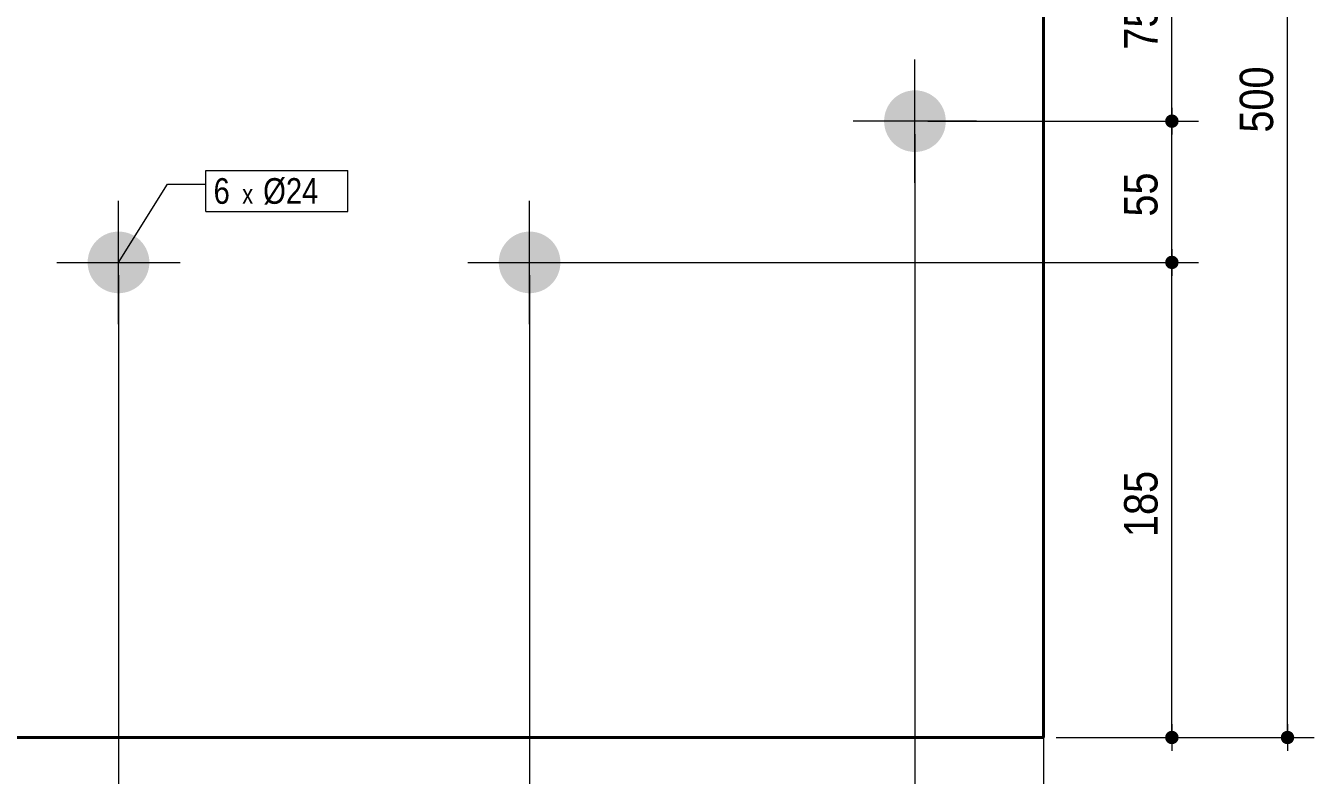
# Model space of a CAD drawing. Header units: millimetres. Extents: x 2 to 287, y 5 to 195.
# Drawn here: x 105.8 to 206.1, y 78.3 to 136.6 of the extents above; entities that cross this region are included whole.
import ezdxf

# ---------------------------------------------------------------- set-up
doc = ezdxf.new("R2010")
doc.units = ezdxf.units.MM
for name, color, linetype, lineweight in [('Boulon', 7, 'Continuous', 0), ('Cotation', 7, 'Continuous', 0), ('Désignation boulon', 3, 'Continuous', 0), ('Piece', 2, 'Continuous', 0)]:
    doc.layers.add(name, color=color, linetype=linetype, lineweight=lineweight)
doc.styles.add('ARIAL', font='ARIAL.TTF')
doc.styles.add('COMIC_SANS_MS', font='COMIC.TTF')

# ---------------------------------------------------------------- blocks, each defined once
blk = doc.blocks.new('*A2')
at = {"layer": 'Boulon'}
for points in [[(177.4, 159.14), (177.4, 159.08), (177.39, 159.02), (177.39, 158.96), (177.38, 158.91), (177.37, 158.85), (177.37, 158.79), (177.35, 158.73), (177.34, 158.67), (177.33, 158.62), (177.31, 158.56), (177.3, 158.5), (177.28, 158.45), (177.26, 158.39), (177.24, 158.34), (177.22, 158.28), (177.19, 158.23), (177.17, 158.17), (177.14, 158.12), (177.12, 158.07), (177.09, 158.02), (177.06, 157.97), (177.03, 157.92), (177, 157.87), (176.96, 157.82), (176.93, 157.77), (176.89, 157.72), (176.86, 157.68), (176.82, 157.63), (176.78, 157.59), (176.74, 157.55), (176.7, 157.5), (176.66, 157.46), (176.61, 157.42), (176.57, 157.38), (176.52, 157.34), (176.48, 157.31), (176.43, 157.27), (176.38, 157.24), (176.33, 157.2), (176.28, 157.17), (176.23, 157.14), (176.18, 157.11), (176.13, 157.08), (176.08, 157.06), (176.03, 157.03), (175.97, 157.01), (175.92, 156.98), (175.86, 156.96), (175.81, 156.94), (175.75, 156.92), (175.7, 156.9), (175.64, 156.89), (175.58, 156.87), (175.53, 156.86), (175.47, 156.85), (175.41, 156.84), (175.35, 156.83), (175.29, 156.82), (175.24, 156.81), (175.18, 156.81), (175.12, 156.8), (175.06, 156.8), (175, 156.8), (174.94, 156.8), (174.88, 156.8), (174.82, 156.81), (174.77, 156.81), (174.71, 156.82), (174.65, 156.83), (174.59, 156.84), (174.53, 156.85), (174.47, 156.86), (174.42, 156.87), (174.36, 156.89), (174.3, 156.9), (174.25, 156.92), (174.19, 156.94), (174.14, 156.96), (174.08, 156.98), (174.03, 157.01), (173.97, 157.03), (173.92, 157.06), (173.87, 157.08), (173.82, 157.11), (173.77, 157.14), (173.72, 157.17), (173.67, 157.2), (173.62, 157.24), (173.57, 157.27), (173.52, 157.31), (173.48, 157.34), (173.43, 157.38), (173.39, 157.42), (173.35, 157.46), (173.3, 157.5), (173.26, 157.55), (173.22, 157.59), (173.18, 157.63), (173.15, 157.68), (173.11, 157.72), (173.07, 157.77), (173.04, 157.82), (173.01, 157.87), (172.97, 157.92), (172.94, 157.97), (172.91, 158.02), (172.88, 158.07), (172.86, 158.12), (172.83, 158.17), (172.81, 158.23), (172.78, 158.28), (172.76, 158.34), (172.74, 158.39), (172.72, 158.45), (172.7, 158.5), (172.69, 158.56), (172.67, 158.62), (172.66, 158.67), (172.65, 158.73), (172.64, 158.79), (172.63, 158.85), (172.62, 158.91), (172.61, 158.96), (172.61, 159.02), (172.6, 159.08), (172.6, 159.14), (172.6, 159.2), (172.6, 159.26), (172.6, 159.32), (172.61, 159.38), (172.61, 159.44), (172.62, 159.49), (172.63, 159.55), (172.64, 159.61), (172.65, 159.67), (172.66, 159.73), (172.67, 159.78), (172.69, 159.84), (172.7, 159.9), (172.72, 159.95), (172.74, 160.01), (172.76, 160.06), (172.78, 160.12), (172.81, 160.17), (172.83, 160.23), (172.86, 160.28), (172.88, 160.33), (172.91, 160.38), (172.94, 160.43), (172.97, 160.48), (173.01, 160.53), (173.04, 160.58), (173.07, 160.63), (173.11, 160.68), (173.15, 160.72), (173.18, 160.77), (173.22, 160.81), (173.26, 160.85), (173.3, 160.9), (173.35, 160.94), (173.39, 160.98), (173.43, 161.02), (173.48, 161.06), (173.52, 161.09), (173.57, 161.13), (173.62, 161.16), (173.67, 161.2), (173.72, 161.23), (173.77, 161.26), (173.82, 161.29), (173.87, 161.32), (173.92, 161.34), (173.97, 161.37), (174.03, 161.39), (174.08, 161.42), (174.14, 161.44), (174.19, 161.46), (174.25, 161.48), (174.3, 161.5), (174.36, 161.51), (174.42, 161.53), (174.47, 161.54), (174.53, 161.55), (174.59, 161.56), (174.65, 161.57), (174.71, 161.58), (174.77, 161.59), (174.82, 161.59), (174.88, 161.6), (174.94, 161.6), (175, 161.6), (175.06, 161.6), (175.12, 161.6), (175.18, 161.59), (175.24, 161.59), (175.29, 161.58), (175.35, 161.57), (175.41, 161.56), (175.47, 161.55), (175.53, 161.54), (175.58, 161.53), (175.64, 161.51), (175.7, 161.5), (175.75, 161.48), (175.81, 161.46), (175.86, 161.44), (175.92, 161.42), (175.97, 161.39), (176.03, 161.37), (176.08, 161.34), (176.13, 161.32), (176.18, 161.29), (176.23, 161.26), (176.28, 161.23), (176.33, 161.2), (176.38, 161.16), (176.43, 161.13), (176.48, 161.09), (176.52, 161.06), (176.57, 161.02), (176.61, 160.98), (176.66, 160.94), (176.7, 160.9), (176.74, 160.85), (176.78, 160.81), (176.82, 160.77), (176.86, 160.72), (176.89, 160.68), (176.93, 160.63), (176.96, 160.58), (177, 160.53), (177.03, 160.48), (177.06, 160.43), (177.09, 160.38), (177.12, 160.33), (177.14, 160.28), (177.17, 160.23), (177.19, 160.17), (177.22, 160.12), (177.24, 160.06), (177.26, 160.01), (177.28, 159.95), (177.3, 159.9), (177.31, 159.84), (177.33, 159.78), (177.34, 159.73), (177.35, 159.67), (177.37, 159.61), (177.37, 159.55), (177.38, 159.49), (177.39, 159.44), (177.39, 159.38), (177.4, 159.32), (177.4, 159.26), (177.4, 159.2)], [(177.4, 129.14), (177.4, 129.08), (177.39, 129.02), (177.39, 128.96), (177.38, 128.91), (177.37, 128.85), (177.37, 128.79), (177.35, 128.73), (177.34, 128.67), (177.33, 128.62), (177.31, 128.56), (177.3, 128.5), (177.28, 128.45), (177.26, 128.39), (177.24, 128.34), (177.22, 128.28), (177.19, 128.23), (177.17, 128.17), (177.14, 128.12), (177.12, 128.07), (177.09, 128.02), (177.06, 127.97), (177.03, 127.92), (177, 127.87), (176.96, 127.82), (176.93, 127.77), (176.89, 127.72), (176.86, 127.68), (176.82, 127.63), (176.78, 127.59), (176.74, 127.55), (176.7, 127.5), (176.66, 127.46), (176.61, 127.42), (176.57, 127.38), (176.52, 127.34), (176.48, 127.31), (176.43, 127.27), (176.38, 127.24), (176.33, 127.2), (176.28, 127.17), (176.23, 127.14), (176.18, 127.11), (176.13, 127.08), (176.08, 127.06), (176.03, 127.03), (175.97, 127.01), (175.92, 126.98), (175.86, 126.96), (175.81, 126.94), (175.75, 126.92), (175.7, 126.9), (175.64, 126.89), (175.58, 126.87), (175.53, 126.86), (175.47, 126.85), (175.41, 126.84), (175.35, 126.83), (175.29, 126.82), (175.24, 126.81), (175.18, 126.81), (175.12, 126.8), (175.06, 126.8), (175, 126.8), (174.94, 126.8), (174.88, 126.8), (174.82, 126.81), (174.77, 126.81), (174.71, 126.82), (174.65, 126.83), (174.59, 126.84), (174.53, 126.85), (174.47, 126.86), (174.42, 126.87), (174.36, 126.89), (174.3, 126.9), (174.25, 126.92), (174.19, 126.94), (174.14, 126.96), (174.08, 126.98), (174.03, 127.01), (173.97, 127.03), (173.92, 127.06), (173.87, 127.08), (173.82, 127.11), (173.77, 127.14), (173.72, 127.17), (173.67, 127.2), (173.62, 127.24), (173.57, 127.27), (173.52, 127.31), (173.48, 127.34), (173.43, 127.38), (173.39, 127.42), (173.35, 127.46), (173.3, 127.5), (173.26, 127.55), (173.22, 127.59), (173.18, 127.63), (173.15, 127.68), (173.11, 127.72), (173.07, 127.77), (173.04, 127.82), (173.01, 127.87), (172.97, 127.92), (172.94, 127.97), (172.91, 128.02), (172.88, 128.07), (172.86, 128.12), (172.83, 128.17), (172.81, 128.23), (172.78, 128.28), (172.76, 128.34), (172.74, 128.39), (172.72, 128.45), (172.7, 128.5), (172.69, 128.56), (172.67, 128.62), (172.66, 128.67), (172.65, 128.73), (172.64, 128.79), (172.63, 128.85), (172.62, 128.91), (172.61, 128.96), (172.61, 129.02), (172.6, 129.08), (172.6, 129.14), (172.6, 129.2), (172.6, 129.26), (172.6, 129.32), (172.61, 129.38), (172.61, 129.44), (172.62, 129.49), (172.63, 129.55), (172.64, 129.61), (172.65, 129.67), (172.66, 129.73), (172.67, 129.78), (172.69, 129.84), (172.7, 129.9), (172.72, 129.95), (172.74, 130.01), (172.76, 130.06), (172.78, 130.12), (172.81, 130.17), (172.83, 130.23), (172.86, 130.28), (172.88, 130.33), (172.91, 130.38), (172.94, 130.43), (172.97, 130.48), (173.01, 130.53), (173.04, 130.58), (173.07, 130.63), (173.11, 130.68), (173.15, 130.72), (173.18, 130.77), (173.22, 130.81), (173.26, 130.85), (173.3, 130.9), (173.35, 130.94), (173.39, 130.98), (173.43, 131.02), (173.48, 131.06), (173.52, 131.09), (173.57, 131.13), (173.62, 131.16), (173.67, 131.2), (173.72, 131.23), (173.77, 131.26), (173.82, 131.29), (173.87, 131.32), (173.92, 131.34), (173.97, 131.37), (174.03, 131.39), (174.08, 131.42), (174.14, 131.44), (174.19, 131.46), (174.25, 131.48), (174.3, 131.5), (174.36, 131.51), (174.42, 131.53), (174.47, 131.54), (174.53, 131.55), (174.59, 131.56), (174.65, 131.57), (174.71, 131.58), (174.77, 131.59), (174.82, 131.59), (174.88, 131.6), (174.94, 131.6), (175, 131.6), (175.06, 131.6), (175.12, 131.6), (175.18, 131.59), (175.24, 131.59), (175.29, 131.58), (175.35, 131.57), (175.41, 131.56), (175.47, 131.55), (175.53, 131.54), (175.58, 131.53), (175.64, 131.51), (175.7, 131.5), (175.75, 131.48), (175.81, 131.46), (175.86, 131.44), (175.92, 131.42), (175.97, 131.39), (176.03, 131.37), (176.08, 131.34), (176.13, 131.32), (176.18, 131.29), (176.23, 131.26), (176.28, 131.23), (176.33, 131.2), (176.38, 131.16), (176.43, 131.13), (176.48, 131.09), (176.52, 131.06), (176.57, 131.02), (176.61, 130.98), (176.66, 130.94), (176.7, 130.9), (176.74, 130.85), (176.78, 130.81), (176.82, 130.77), (176.86, 130.72), (176.89, 130.68), (176.93, 130.63), (176.96, 130.58), (177, 130.53), (177.03, 130.48), (177.06, 130.43), (177.09, 130.38), (177.12, 130.33), (177.14, 130.28), (177.17, 130.23), (177.19, 130.17), (177.22, 130.12), (177.24, 130.06), (177.26, 130.01), (177.28, 129.95), (177.3, 129.9), (177.31, 129.84), (177.33, 129.78), (177.34, 129.73), (177.35, 129.67), (177.37, 129.61), (177.37, 129.55), (177.38, 129.49), (177.39, 129.44), (177.39, 129.38), (177.4, 129.32), (177.4, 129.26), (177.4, 129.2)]]:
    blk.add_hatch(color=256, dxfattribs=at).paths.add_polyline_path(points, flags=17)
at = {"layer": 'Boulon', "linetype": 'Continuous', "lineweight": 0}
for p, q in [((175, 154.4), (175, 164)), ((179.8, 159.2), (170.2, 159.2)), ((175, 124.4), (175, 134)), ((179.8, 129.2), (170.2, 129.2))]:
    blk.add_line(p, q, dxfattribs=at)
blk = doc.blocks.new('*A3')
at = {"layer": 'Boulon'}
for points in [[(112.94, 115.8), (112.88, 115.8), (112.82, 115.81), (112.77, 115.81), (112.71, 115.82), (112.65, 115.83), (112.59, 115.84), (112.53, 115.85), (112.47, 115.86), (112.42, 115.87), (112.36, 115.89), (112.3, 115.9), (112.25, 115.92), (112.19, 115.94), (112.14, 115.96), (112.08, 115.98), (112.03, 116.01), (111.97, 116.03), (111.92, 116.06), (111.87, 116.08), (111.82, 116.11), (111.77, 116.14), (111.72, 116.17), (111.67, 116.2), (111.62, 116.24), (111.57, 116.27), (111.52, 116.31), (111.48, 116.34), (111.43, 116.38), (111.39, 116.42), (111.35, 116.46), (111.3, 116.5), (111.26, 116.55), (111.22, 116.59), (111.18, 116.63), (111.15, 116.68), (111.11, 116.72), (111.07, 116.77), (111.04, 116.82), (111.01, 116.87), (110.97, 116.92), (110.94, 116.97), (110.91, 117.02), (110.88, 117.07), (110.86, 117.12), (110.83, 117.17), (110.81, 117.23), (110.78, 117.28), (110.76, 117.34), (110.74, 117.39), (110.72, 117.45), (110.7, 117.5), (110.69, 117.56), (110.67, 117.62), (110.66, 117.67), (110.65, 117.73), (110.64, 117.79), (110.63, 117.85), (110.62, 117.91), (110.61, 117.96), (110.61, 118.02), (110.6, 118.08), (110.6, 118.14), (110.6, 118.2), (110.6, 118.26), (110.6, 118.32), (110.61, 118.38), (110.61, 118.44), (110.62, 118.49), (110.63, 118.55), (110.64, 118.61), (110.65, 118.67), (110.66, 118.73), (110.67, 118.78), (110.69, 118.84), (110.7, 118.9), (110.72, 118.95), (110.74, 119.01), (110.76, 119.06), (110.78, 119.12), (110.81, 119.17), (110.83, 119.23), (110.86, 119.28), (110.88, 119.33), (110.91, 119.38), (110.94, 119.43), (110.97, 119.48), (111.01, 119.53), (111.04, 119.58), (111.07, 119.63), (111.11, 119.68), (111.15, 119.72), (111.18, 119.77), (111.22, 119.81), (111.26, 119.85), (111.3, 119.9), (111.35, 119.94), (111.39, 119.98), (111.43, 120.02), (111.48, 120.06), (111.52, 120.09), (111.57, 120.13), (111.62, 120.16), (111.67, 120.2), (111.72, 120.23), (111.77, 120.26), (111.82, 120.29), (111.87, 120.32), (111.92, 120.34), (111.97, 120.37), (112.03, 120.39), (112.08, 120.42), (112.14, 120.44), (112.19, 120.46), (112.25, 120.48), (112.3, 120.5), (112.36, 120.51), (112.42, 120.53), (112.47, 120.54), (112.53, 120.55), (112.59, 120.56), (112.65, 120.57), (112.71, 120.58), (112.77, 120.59), (112.82, 120.59), (112.88, 120.6), (112.94, 120.6), (113, 120.6), (113.06, 120.6), (113.12, 120.6), (113.18, 120.59), (113.24, 120.59), (113.29, 120.58), (113.35, 120.57), (113.41, 120.56), (113.47, 120.55), (113.53, 120.54), (113.58, 120.53), (113.64, 120.51), (113.7, 120.5), (113.75, 120.48), (113.81, 120.46), (113.86, 120.44), (113.92, 120.42), (113.97, 120.39), (114.03, 120.37), (114.08, 120.34), (114.13, 120.32), (114.18, 120.29), (114.23, 120.26), (114.28, 120.23), (114.33, 120.2), (114.38, 120.16), (114.43, 120.13), (114.48, 120.09), (114.52, 120.06), (114.57, 120.02), (114.61, 119.98), (114.66, 119.94), (114.7, 119.9), (114.74, 119.85), (114.78, 119.81), (114.82, 119.77), (114.86, 119.72), (114.89, 119.68), (114.93, 119.63), (114.96, 119.58), (115, 119.53), (115.03, 119.48), (115.06, 119.43), (115.09, 119.38), (115.12, 119.33), (115.14, 119.28), (115.17, 119.23), (115.19, 119.17), (115.22, 119.12), (115.24, 119.06), (115.26, 119.01), (115.28, 118.95), (115.3, 118.9), (115.31, 118.84), (115.33, 118.78), (115.34, 118.73), (115.35, 118.67), (115.37, 118.61), (115.37, 118.55), (115.38, 118.49), (115.39, 118.44), (115.39, 118.38), (115.4, 118.32), (115.4, 118.26), (115.4, 118.2), (115.4, 118.14), (115.4, 118.08), (115.39, 118.02), (115.39, 117.96), (115.38, 117.91), (115.37, 117.85), (115.37, 117.79), (115.35, 117.73), (115.34, 117.67), (115.33, 117.62), (115.31, 117.56), (115.3, 117.5), (115.28, 117.45), (115.26, 117.39), (115.24, 117.34), (115.22, 117.28), (115.19, 117.23), (115.17, 117.17), (115.14, 117.12), (115.12, 117.07), (115.09, 117.02), (115.06, 116.97), (115.03, 116.92), (115, 116.87), (114.96, 116.82), (114.93, 116.77), (114.89, 116.72), (114.86, 116.68), (114.82, 116.63), (114.78, 116.59), (114.74, 116.55), (114.7, 116.5), (114.66, 116.46), (114.61, 116.42), (114.57, 116.38), (114.52, 116.34), (114.48, 116.31), (114.43, 116.27), (114.38, 116.24), (114.33, 116.2), (114.28, 116.17), (114.23, 116.14), (114.18, 116.11), (114.13, 116.08), (114.08, 116.06), (114.03, 116.03), (113.97, 116.01), (113.92, 115.98), (113.86, 115.96), (113.81, 115.94), (113.75, 115.92), (113.7, 115.9), (113.64, 115.89), (113.58, 115.87), (113.53, 115.86), (113.47, 115.85), (113.41, 115.84), (113.35, 115.83), (113.29, 115.82), (113.24, 115.81), (113.18, 115.81), (113.12, 115.8), (113.06, 115.8), (113, 115.8)], [(144.94, 115.8), (144.88, 115.8), (144.82, 115.81), (144.77, 115.81), (144.71, 115.82), (144.65, 115.83), (144.59, 115.84), (144.53, 115.85), (144.47, 115.86), (144.42, 115.87), (144.36, 115.89), (144.3, 115.9), (144.25, 115.92), (144.19, 115.94), (144.14, 115.96), (144.08, 115.98), (144.03, 116.01), (143.97, 116.03), (143.92, 116.06), (143.87, 116.08), (143.82, 116.11), (143.77, 116.14), (143.72, 116.17), (143.67, 116.2), (143.62, 116.24), (143.57, 116.27), (143.52, 116.31), (143.48, 116.34), (143.43, 116.38), (143.39, 116.42), (143.35, 116.46), (143.3, 116.5), (143.26, 116.55), (143.22, 116.59), (143.18, 116.63), (143.15, 116.68), (143.11, 116.72), (143.07, 116.77), (143.04, 116.82), (143.01, 116.87), (142.97, 116.92), (142.94, 116.97), (142.91, 117.02), (142.88, 117.07), (142.86, 117.12), (142.83, 117.17), (142.81, 117.23), (142.78, 117.28), (142.76, 117.34), (142.74, 117.39), (142.72, 117.45), (142.7, 117.5), (142.69, 117.56), (142.67, 117.62), (142.66, 117.67), (142.65, 117.73), (142.64, 117.79), (142.63, 117.85), (142.62, 117.91), (142.61, 117.96), (142.61, 118.02), (142.6, 118.08), (142.6, 118.14), (142.6, 118.2), (142.6, 118.26), (142.6, 118.32), (142.61, 118.38), (142.61, 118.44), (142.62, 118.49), (142.63, 118.55), (142.64, 118.61), (142.65, 118.67), (142.66, 118.73), (142.67, 118.78), (142.69, 118.84), (142.7, 118.9), (142.72, 118.95), (142.74, 119.01), (142.76, 119.06), (142.78, 119.12), (142.81, 119.17), (142.83, 119.23), (142.86, 119.28), (142.88, 119.33), (142.91, 119.38), (142.94, 119.43), (142.97, 119.48), (143.01, 119.53), (143.04, 119.58), (143.07, 119.63), (143.11, 119.68), (143.15, 119.72), (143.18, 119.77), (143.22, 119.81), (143.26, 119.85), (143.3, 119.9), (143.35, 119.94), (143.39, 119.98), (143.43, 120.02), (143.48, 120.06), (143.52, 120.09), (143.57, 120.13), (143.62, 120.16), (143.67, 120.2), (143.72, 120.23), (143.77, 120.26), (143.82, 120.29), (143.87, 120.32), (143.92, 120.34), (143.97, 120.37), (144.03, 120.39), (144.08, 120.42), (144.14, 120.44), (144.19, 120.46), (144.25, 120.48), (144.3, 120.5), (144.36, 120.51), (144.42, 120.53), (144.47, 120.54), (144.53, 120.55), (144.59, 120.56), (144.65, 120.57), (144.71, 120.58), (144.77, 120.59), (144.82, 120.59), (144.88, 120.6), (144.94, 120.6), (145, 120.6), (145.06, 120.6), (145.12, 120.6), (145.18, 120.59), (145.24, 120.59), (145.29, 120.58), (145.35, 120.57), (145.41, 120.56), (145.47, 120.55), (145.53, 120.54), (145.58, 120.53), (145.64, 120.51), (145.7, 120.5), (145.75, 120.48), (145.81, 120.46), (145.86, 120.44), (145.92, 120.42), (145.97, 120.39), (146.03, 120.37), (146.08, 120.34), (146.13, 120.32), (146.18, 120.29), (146.23, 120.26), (146.28, 120.23), (146.33, 120.2), (146.38, 120.16), (146.43, 120.13), (146.48, 120.09), (146.52, 120.06), (146.57, 120.02), (146.61, 119.98), (146.66, 119.94), (146.7, 119.9), (146.74, 119.85), (146.78, 119.81), (146.82, 119.77), (146.86, 119.72), (146.89, 119.68), (146.93, 119.63), (146.96, 119.58), (147, 119.53), (147.03, 119.48), (147.06, 119.43), (147.09, 119.38), (147.12, 119.33), (147.14, 119.28), (147.17, 119.23), (147.19, 119.17), (147.22, 119.12), (147.24, 119.06), (147.26, 119.01), (147.28, 118.95), (147.3, 118.9), (147.31, 118.84), (147.33, 118.78), (147.34, 118.73), (147.35, 118.67), (147.37, 118.61), (147.37, 118.55), (147.38, 118.49), (147.39, 118.44), (147.39, 118.38), (147.4, 118.32), (147.4, 118.26), (147.4, 118.2), (147.4, 118.14), (147.4, 118.08), (147.39, 118.02), (147.39, 117.96), (147.38, 117.91), (147.37, 117.85), (147.37, 117.79), (147.35, 117.73), (147.34, 117.67), (147.33, 117.62), (147.31, 117.56), (147.3, 117.5), (147.28, 117.45), (147.26, 117.39), (147.24, 117.34), (147.22, 117.28), (147.19, 117.23), (147.17, 117.17), (147.14, 117.12), (147.12, 117.07), (147.09, 117.02), (147.06, 116.97), (147.03, 116.92), (147, 116.87), (146.96, 116.82), (146.93, 116.77), (146.89, 116.72), (146.86, 116.68), (146.82, 116.63), (146.78, 116.59), (146.74, 116.55), (146.7, 116.5), (146.66, 116.46), (146.61, 116.42), (146.57, 116.38), (146.52, 116.34), (146.48, 116.31), (146.43, 116.27), (146.38, 116.24), (146.33, 116.2), (146.28, 116.17), (146.23, 116.14), (146.18, 116.11), (146.13, 116.08), (146.08, 116.06), (146.03, 116.03), (145.97, 116.01), (145.92, 115.98), (145.86, 115.96), (145.81, 115.94), (145.75, 115.92), (145.7, 115.9), (145.64, 115.89), (145.58, 115.87), (145.53, 115.86), (145.47, 115.85), (145.41, 115.84), (145.35, 115.83), (145.29, 115.82), (145.24, 115.81), (145.18, 115.81), (145.12, 115.8), (145.06, 115.8), (145, 115.8)]]:
    blk.add_hatch(color=256, dxfattribs=at).paths.add_polyline_path(points, flags=17)
at = {"layer": 'Boulon', "linetype": 'Continuous', "lineweight": 0}
for p, q in [((113, 113.4), (113, 123)), ((145, 113.4), (145, 123)), ((108.2, 118.2), (117.8, 118.2)), ((140.2, 118.2), (149.8, 118.2))]:
    blk.add_line(p, q, dxfattribs=at)
blk = doc.blocks.new('*A4')
at = {"layer": 'Piece', "color": 2, "linetype": 'Continuous', "lineweight": 40}
for q in [(185, 181.2), (73, 81.2)]:
    blk.add_line((185, 81.2), q, dxfattribs=at)
blk = doc.blocks.new('*A12')
at = {"layer": 'Cotation', "linetype": 'Continuous', "lineweight": 0}
blk.add_line((112.99, 117.2), (112.99, 66.6), dxfattribs=at)
blk = doc.blocks.new('*A13')
at = {"layer": 'Cotation'}
for points in [[(112.96, 68.16), (112.94, 68.16), (112.91, 68.16), (112.88, 68.17), (112.86, 68.17), (112.84, 68.18), (112.81, 68.19), (112.79, 68.2), (112.76, 68.21), (112.74, 68.22), (112.72, 68.23), (112.7, 68.25), (112.68, 68.26), (112.66, 68.28), (112.64, 68.29), (112.62, 68.31), (112.6, 68.33), (112.58, 68.35), (112.57, 68.37), (112.55, 68.39), (112.54, 68.41), (112.53, 68.43), (112.52, 68.46), (112.51, 68.48), (112.5, 68.5), (112.49, 68.53), (112.48, 68.55), (112.48, 68.58), (112.47, 68.6), (112.47, 68.63), (112.47, 68.65), (112.47, 68.68), (112.47, 68.7), (112.47, 68.73), (112.47, 68.76), (112.48, 68.78), (112.48, 68.81), (112.49, 68.83), (112.5, 68.85), (112.51, 68.88), (112.52, 68.9), (112.53, 68.92), (112.54, 68.95), (112.55, 68.97), (112.57, 68.99), (112.58, 69.01), (112.6, 69.03), (112.62, 69.05), (112.64, 69.06), (112.66, 69.08), (112.68, 69.1), (112.7, 69.11), (112.72, 69.12), (112.74, 69.14), (112.76, 69.15), (112.79, 69.16), (112.81, 69.17), (112.84, 69.18), (112.86, 69.18), (112.88, 69.19), (112.91, 69.19), (112.94, 69.2), (112.96, 69.2), (112.99, 69.2), (113.01, 69.2), (113.04, 69.2), (113.06, 69.19), (113.09, 69.19), (113.11, 69.18), (113.14, 69.18), (113.16, 69.17), (113.19, 69.16), (113.21, 69.15), (113.23, 69.14), (113.25, 69.12), (113.28, 69.11), (113.3, 69.1), (113.32, 69.08), (113.34, 69.06), (113.35, 69.05), (113.37, 69.03), (113.39, 69.01), (113.4, 68.99), (113.42, 68.97), (113.43, 68.95), (113.45, 68.92), (113.46, 68.9), (113.47, 68.88), (113.48, 68.85), (113.48, 68.83), (113.49, 68.81), (113.5, 68.78), (113.5, 68.76), (113.5, 68.73), (113.51, 68.7), (113.51, 68.68), (113.51, 68.65), (113.5, 68.63), (113.5, 68.6), (113.5, 68.58), (113.49, 68.55), (113.48, 68.53), (113.48, 68.5), (113.47, 68.48), (113.46, 68.46), (113.45, 68.43), (113.43, 68.41), (113.42, 68.39), (113.4, 68.37), (113.39, 68.35), (113.37, 68.33), (113.35, 68.31), (113.34, 68.29), (113.32, 68.28), (113.3, 68.26), (113.28, 68.25), (113.25, 68.23), (113.23, 68.22), (113.21, 68.21), (113.19, 68.2), (113.16, 68.19), (113.14, 68.18), (113.11, 68.17), (113.09, 68.17), (113.06, 68.16), (113.04, 68.16), (113.01, 68.16), (112.99, 68.16)], [(144.96, 68.16), (144.94, 68.16), (144.91, 68.16), (144.88, 68.17), (144.86, 68.17), (144.84, 68.18), (144.81, 68.19), (144.79, 68.2), (144.76, 68.21), (144.74, 68.22), (144.72, 68.23), (144.7, 68.25), (144.68, 68.26), (144.66, 68.28), (144.64, 68.29), (144.62, 68.31), (144.6, 68.33), (144.58, 68.35), (144.57, 68.37), (144.55, 68.39), (144.54, 68.41), (144.53, 68.43), (144.52, 68.46), (144.51, 68.48), (144.5, 68.5), (144.49, 68.53), (144.48, 68.55), (144.48, 68.58), (144.47, 68.6), (144.47, 68.63), (144.47, 68.65), (144.47, 68.68), (144.47, 68.7), (144.47, 68.73), (144.47, 68.76), (144.48, 68.78), (144.48, 68.81), (144.49, 68.83), (144.5, 68.85), (144.51, 68.88), (144.52, 68.9), (144.53, 68.92), (144.54, 68.95), (144.55, 68.97), (144.57, 68.99), (144.58, 69.01), (144.6, 69.03), (144.62, 69.05), (144.64, 69.06), (144.66, 69.08), (144.68, 69.1), (144.7, 69.11), (144.72, 69.12), (144.74, 69.14), (144.76, 69.15), (144.79, 69.16), (144.81, 69.17), (144.84, 69.18), (144.86, 69.18), (144.88, 69.19), (144.91, 69.19), (144.94, 69.2), (144.96, 69.2), (144.99, 69.2), (145.01, 69.2), (145.04, 69.2), (145.06, 69.19), (145.09, 69.19), (145.11, 69.18), (145.14, 69.18), (145.16, 69.17), (145.19, 69.16), (145.21, 69.15), (145.23, 69.14), (145.25, 69.12), (145.28, 69.11), (145.3, 69.1), (145.32, 69.08), (145.34, 69.06), (145.35, 69.05), (145.37, 69.03), (145.39, 69.01), (145.4, 68.99), (145.42, 68.97), (145.43, 68.95), (145.45, 68.92), (145.46, 68.9), (145.47, 68.88), (145.48, 68.85), (145.48, 68.83), (145.49, 68.81), (145.5, 68.78), (145.5, 68.76), (145.5, 68.73), (145.51, 68.7), (145.51, 68.68), (145.51, 68.65), (145.5, 68.63), (145.5, 68.6), (145.5, 68.58), (145.49, 68.55), (145.48, 68.53), (145.48, 68.5), (145.47, 68.48), (145.46, 68.46), (145.45, 68.43), (145.43, 68.41), (145.42, 68.39), (145.4, 68.37), (145.39, 68.35), (145.37, 68.33), (145.35, 68.31), (145.34, 68.29), (145.32, 68.28), (145.3, 68.26), (145.28, 68.25), (145.25, 68.23), (145.23, 68.22), (145.21, 68.21), (145.19, 68.2), (145.16, 68.19), (145.14, 68.18), (145.11, 68.17), (145.09, 68.17), (145.06, 68.16), (145.04, 68.16), (145.01, 68.16), (144.99, 68.16)]]:
    blk.add_hatch(color=256, dxfattribs=at).paths.add_polyline_path(points, flags=17)
at = {"layer": 'Cotation', "linetype": 'Continuous', "lineweight": 0}
for p, q in [((112.99, 117.2), (112.99, 66.6)), ((144.99, 117.2), (144.99, 66.6)), ((112.99, 69.72), (112.99, 67.64)), ((144.99, 69.72), (144.99, 67.64)), ((114.03, 68.68), (111.95, 68.68)), ((112.99, 68.68), (111.95, 68.68)), ((112.99, 68.68), (144.99, 68.68)), ((146.03, 68.68), (143.95, 68.68)), ((144.99, 68.68), (146.03, 68.68))]:
    blk.add_line(p, q, dxfattribs=at)
at = {"layer": 'Cotation'}
for p in [(112.99, 68.68), (144.99, 68.68)]:
    blk.add_point(p, dxfattribs=at)
at = {"layer": 'Cotation', "style": 'ARIAL', "width": 0.85}
blk.add_text('160', height=2.6, dxfattribs=at).set_placement((126.09, 69.8))
blk = doc.blocks.new('*A14')
at = {"layer": 'Cotation', "linetype": 'Continuous', "lineweight": 0}
for p, q in [((174.99, 128.2), (174.99, 66.6)), ((144.99, 117.2), (144.99, 66.6))]:
    blk.add_line(p, q, dxfattribs=at)
blk = doc.blocks.new('*A15')
at = {"layer": 'Cotation', "linetype": 'Continuous', "lineweight": 0}
for p, q in [((174.99, 128.2), (174.99, 66.6)), ((185, 117.2), (185, 66.6))]:
    blk.add_line(p, q, dxfattribs=at)
blk = doc.blocks.new('*A16')
at = {"layer": 'Cotation', "linetype": 'Continuous', "lineweight": 0}
blk.add_line((185, 80.2), (185, 56.99), dxfattribs=at)
blk = doc.blocks.new('*A17')
at = {"layer": 'Cotation'}
blk.add_hatch(color=256, dxfattribs=at).paths.add_polyline_path([(203.97, 80.68), (203.95, 80.68), (203.92, 80.69), (203.9, 80.69), (203.87, 80.7), (203.85, 80.7), (203.82, 80.71), (203.8, 80.72), (203.78, 80.73), (203.75, 80.74), (203.73, 80.75), (203.71, 80.77), (203.69, 80.78), (203.67, 80.8), (203.65, 80.81), (203.63, 80.83), (203.61, 80.85), (203.6, 80.87), (203.58, 80.89), (203.57, 80.91), (203.55, 80.93), (203.54, 80.95), (203.53, 80.98), (203.52, 81), (203.51, 81.02), (203.5, 81.05), (203.5, 81.07), (203.49, 81.1), (203.49, 81.12), (203.48, 81.15), (203.48, 81.17), (203.48, 81.2), (203.48, 81.23), (203.48, 81.25), (203.49, 81.28), (203.49, 81.3), (203.5, 81.33), (203.5, 81.35), (203.51, 81.38), (203.52, 81.4), (203.53, 81.42), (203.54, 81.45), (203.55, 81.47), (203.57, 81.49), (203.58, 81.51), (203.6, 81.53), (203.61, 81.55), (203.63, 81.57), (203.65, 81.59), (203.67, 81.6), (203.69, 81.62), (203.71, 81.63), (203.73, 81.65), (203.75, 81.66), (203.78, 81.67), (203.8, 81.68), (203.82, 81.69), (203.85, 81.7), (203.87, 81.7), (203.9, 81.71), (203.92, 81.71), (203.95, 81.72), (203.97, 81.72), (204, 81.72), (204.03, 81.72), (204.05, 81.72), (204.08, 81.71), (204.1, 81.71), (204.13, 81.7), (204.15, 81.7), (204.18, 81.69), (204.2, 81.68), (204.22, 81.67), (204.25, 81.66), (204.27, 81.65), (204.29, 81.63), (204.31, 81.62), (204.33, 81.6), (204.35, 81.59), (204.37, 81.57), (204.39, 81.55), (204.4, 81.53), (204.42, 81.51), (204.43, 81.49), (204.45, 81.47), (204.46, 81.45), (204.47, 81.42), (204.48, 81.4), (204.49, 81.38), (204.5, 81.35), (204.5, 81.33), (204.51, 81.3), (204.51, 81.28), (204.52, 81.25), (204.52, 81.23), (204.52, 81.2), (204.52, 81.17), (204.52, 81.15), (204.51, 81.12), (204.51, 81.1), (204.5, 81.07), (204.5, 81.05), (204.49, 81.02), (204.48, 81), (204.47, 80.98), (204.46, 80.95), (204.45, 80.93), (204.43, 80.91), (204.42, 80.89), (204.4, 80.87), (204.39, 80.85), (204.37, 80.83), (204.35, 80.81), (204.33, 80.8), (204.31, 80.78), (204.29, 80.77), (204.27, 80.75), (204.25, 80.74), (204.22, 80.73), (204.2, 80.72), (204.18, 80.71), (204.15, 80.7), (204.13, 80.7), (204.1, 80.69), (204.08, 80.69), (204.05, 80.68), (204.03, 80.68), (204, 80.68)], flags=17)
at = {"layer": 'Cotation', "linetype": 'Continuous', "lineweight": 0}
for p, q in [((204, 81.2), (204, 181.2)), ((204, 82.24), (204, 80.16)), ((186, 81.2), (206.08, 81.2)), ((202.96, 81.2), (205.04, 81.2)), ((204, 81.2), (204, 80.16))]:
    blk.add_line(p, q, dxfattribs=at)
at = {"layer": 'Cotation'}
blk.add_point((204, 81.2), dxfattribs=at)
at = {"layer": 'Cotation', "style": 'ARIAL', "width": 0.85}
blk.add_text('500', height=2.6, rotation=90.0002, dxfattribs=at).set_placement((202.88, 128.31))
blk = doc.blocks.new('*A18')
at = {"layer": 'Cotation'}
for points in [[(194.97, 117.68), (194.95, 117.68), (194.92, 117.69), (194.9, 117.69), (194.87, 117.7), (194.85, 117.7), (194.82, 117.71), (194.8, 117.72), (194.78, 117.73), (194.75, 117.74), (194.73, 117.75), (194.71, 117.77), (194.69, 117.78), (194.67, 117.8), (194.65, 117.81), (194.63, 117.83), (194.61, 117.85), (194.6, 117.87), (194.58, 117.89), (194.57, 117.91), (194.55, 117.93), (194.54, 117.95), (194.53, 117.98), (194.52, 118), (194.51, 118.02), (194.5, 118.05), (194.5, 118.07), (194.49, 118.1), (194.49, 118.12), (194.48, 118.15), (194.48, 118.17), (194.48, 118.2), (194.48, 118.23), (194.48, 118.25), (194.49, 118.28), (194.49, 118.3), (194.5, 118.33), (194.5, 118.35), (194.51, 118.38), (194.52, 118.4), (194.53, 118.42), (194.54, 118.45), (194.55, 118.47), (194.57, 118.49), (194.58, 118.51), (194.6, 118.53), (194.61, 118.55), (194.63, 118.57), (194.65, 118.59), (194.67, 118.6), (194.69, 118.62), (194.71, 118.63), (194.73, 118.65), (194.75, 118.66), (194.78, 118.67), (194.8, 118.68), (194.82, 118.69), (194.85, 118.7), (194.87, 118.7), (194.9, 118.71), (194.92, 118.71), (194.95, 118.72), (194.97, 118.72), (195, 118.72), (195.03, 118.72), (195.05, 118.72), (195.08, 118.71), (195.1, 118.71), (195.13, 118.7), (195.15, 118.7), (195.18, 118.69), (195.2, 118.68), (195.22, 118.67), (195.25, 118.66), (195.27, 118.65), (195.29, 118.63), (195.31, 118.62), (195.33, 118.6), (195.35, 118.59), (195.37, 118.57), (195.39, 118.55), (195.4, 118.53), (195.42, 118.51), (195.43, 118.49), (195.45, 118.47), (195.46, 118.45), (195.47, 118.42), (195.48, 118.4), (195.49, 118.38), (195.5, 118.35), (195.5, 118.33), (195.51, 118.3), (195.51, 118.28), (195.52, 118.25), (195.52, 118.23), (195.52, 118.2), (195.52, 118.17), (195.52, 118.15), (195.51, 118.12), (195.51, 118.1), (195.5, 118.07), (195.5, 118.05), (195.49, 118.02), (195.48, 118), (195.47, 117.98), (195.46, 117.95), (195.45, 117.93), (195.43, 117.91), (195.42, 117.89), (195.4, 117.87), (195.39, 117.85), (195.37, 117.83), (195.35, 117.81), (195.33, 117.8), (195.31, 117.78), (195.29, 117.77), (195.27, 117.75), (195.25, 117.74), (195.22, 117.73), (195.2, 117.72), (195.18, 117.71), (195.15, 117.7), (195.13, 117.7), (195.1, 117.69), (195.08, 117.69), (195.05, 117.68), (195.03, 117.68), (195, 117.68)], [(194.97, 80.68), (194.95, 80.68), (194.92, 80.69), (194.9, 80.69), (194.87, 80.7), (194.85, 80.7), (194.82, 80.71), (194.8, 80.72), (194.78, 80.73), (194.75, 80.74), (194.73, 80.75), (194.71, 80.77), (194.69, 80.78), (194.67, 80.8), (194.65, 80.81), (194.63, 80.83), (194.61, 80.85), (194.6, 80.87), (194.58, 80.89), (194.57, 80.91), (194.55, 80.93), (194.54, 80.95), (194.53, 80.98), (194.52, 81), (194.51, 81.02), (194.5, 81.05), (194.5, 81.07), (194.49, 81.1), (194.49, 81.12), (194.48, 81.15), (194.48, 81.17), (194.48, 81.2), (194.48, 81.23), (194.48, 81.25), (194.49, 81.28), (194.49, 81.3), (194.5, 81.33), (194.5, 81.35), (194.51, 81.38), (194.52, 81.4), (194.53, 81.42), (194.54, 81.45), (194.55, 81.47), (194.57, 81.49), (194.58, 81.51), (194.6, 81.53), (194.61, 81.55), (194.63, 81.57), (194.65, 81.59), (194.67, 81.6), (194.69, 81.62), (194.71, 81.63), (194.73, 81.65), (194.75, 81.66), (194.78, 81.67), (194.8, 81.68), (194.82, 81.69), (194.85, 81.7), (194.87, 81.7), (194.9, 81.71), (194.92, 81.71), (194.95, 81.72), (194.97, 81.72), (195, 81.72), (195.03, 81.72), (195.05, 81.72), (195.08, 81.71), (195.1, 81.71), (195.13, 81.7), (195.15, 81.7), (195.18, 81.69), (195.2, 81.68), (195.22, 81.67), (195.25, 81.66), (195.27, 81.65), (195.29, 81.63), (195.31, 81.62), (195.33, 81.6), (195.35, 81.59), (195.37, 81.57), (195.39, 81.55), (195.4, 81.53), (195.42, 81.51), (195.43, 81.49), (195.45, 81.47), (195.46, 81.45), (195.47, 81.42), (195.48, 81.4), (195.49, 81.38), (195.5, 81.35), (195.5, 81.33), (195.51, 81.3), (195.51, 81.28), (195.52, 81.25), (195.52, 81.23), (195.52, 81.2), (195.52, 81.17), (195.52, 81.15), (195.51, 81.12), (195.51, 81.1), (195.5, 81.07), (195.5, 81.05), (195.49, 81.02), (195.48, 81), (195.47, 80.98), (195.46, 80.95), (195.45, 80.93), (195.43, 80.91), (195.42, 80.89), (195.4, 80.87), (195.39, 80.85), (195.37, 80.83), (195.35, 80.81), (195.33, 80.8), (195.31, 80.78), (195.29, 80.77), (195.27, 80.75), (195.25, 80.74), (195.22, 80.73), (195.2, 80.72), (195.18, 80.71), (195.15, 80.7), (195.13, 80.7), (195.1, 80.69), (195.08, 80.69), (195.05, 80.68), (195.03, 80.68), (195, 80.68)]]:
    blk.add_hatch(color=256, dxfattribs=at).paths.add_polyline_path(points, flags=17)
at = {"layer": 'Cotation', "linetype": 'Continuous', "lineweight": 0}
for p, q in [((195, 119.24), (195, 117.16)), ((195, 118.2), (195, 119.24)), ((145.99, 118.2), (197.08, 118.2)), ((193.96, 118.2), (196.04, 118.2)), ((195, 81.2), (195, 118.2)), ((195, 82.24), (195, 80.16)), ((186, 81.2), (197.08, 81.2)), ((193.96, 81.2), (196.04, 81.2)), ((195, 81.2), (195, 80.16))]:
    blk.add_line(p, q, dxfattribs=at)
at = {"layer": 'Cotation'}
for p in [(195, 118.2), (195, 81.2)]:
    blk.add_point(p, dxfattribs=at)
at = {"layer": 'Cotation', "style": 'ARIAL', "width": 0.85}
blk.add_text('185', height=2.6, rotation=90.0002, dxfattribs=at).set_placement((193.88, 96.81))
blk = doc.blocks.new('*A19')
at = {"layer": 'Cotation'}
for points in [[(194.97, 128.68), (194.95, 128.68), (194.92, 128.69), (194.9, 128.69), (194.87, 128.7), (194.85, 128.7), (194.82, 128.71), (194.8, 128.72), (194.78, 128.73), (194.75, 128.74), (194.73, 128.75), (194.71, 128.77), (194.69, 128.78), (194.67, 128.8), (194.65, 128.81), (194.63, 128.83), (194.61, 128.85), (194.6, 128.87), (194.58, 128.89), (194.57, 128.91), (194.55, 128.93), (194.54, 128.95), (194.53, 128.98), (194.52, 129), (194.51, 129.02), (194.5, 129.05), (194.5, 129.07), (194.49, 129.1), (194.49, 129.12), (194.48, 129.15), (194.48, 129.17), (194.48, 129.2), (194.48, 129.23), (194.48, 129.25), (194.49, 129.28), (194.49, 129.3), (194.5, 129.33), (194.5, 129.35), (194.51, 129.38), (194.52, 129.4), (194.53, 129.42), (194.54, 129.45), (194.55, 129.47), (194.57, 129.49), (194.58, 129.51), (194.6, 129.53), (194.61, 129.55), (194.63, 129.57), (194.65, 129.59), (194.67, 129.6), (194.69, 129.62), (194.71, 129.63), (194.73, 129.65), (194.75, 129.66), (194.78, 129.67), (194.8, 129.68), (194.82, 129.69), (194.85, 129.7), (194.87, 129.7), (194.9, 129.71), (194.92, 129.71), (194.95, 129.72), (194.97, 129.72), (195, 129.72), (195.03, 129.72), (195.05, 129.72), (195.08, 129.71), (195.1, 129.71), (195.13, 129.7), (195.15, 129.7), (195.18, 129.69), (195.2, 129.68), (195.22, 129.67), (195.25, 129.66), (195.27, 129.65), (195.29, 129.63), (195.31, 129.62), (195.33, 129.6), (195.35, 129.59), (195.37, 129.57), (195.39, 129.55), (195.4, 129.53), (195.42, 129.51), (195.43, 129.49), (195.45, 129.47), (195.46, 129.45), (195.47, 129.42), (195.48, 129.4), (195.49, 129.38), (195.5, 129.35), (195.5, 129.33), (195.51, 129.3), (195.51, 129.28), (195.52, 129.25), (195.52, 129.23), (195.52, 129.2), (195.52, 129.17), (195.52, 129.15), (195.51, 129.12), (195.51, 129.1), (195.5, 129.07), (195.5, 129.05), (195.49, 129.02), (195.48, 129), (195.47, 128.98), (195.46, 128.95), (195.45, 128.93), (195.43, 128.91), (195.42, 128.89), (195.4, 128.87), (195.39, 128.85), (195.37, 128.83), (195.35, 128.81), (195.33, 128.8), (195.31, 128.78), (195.29, 128.77), (195.27, 128.75), (195.25, 128.74), (195.22, 128.73), (195.2, 128.72), (195.18, 128.71), (195.15, 128.7), (195.13, 128.7), (195.1, 128.69), (195.08, 128.69), (195.05, 128.68), (195.03, 128.68), (195, 128.68)], [(194.97, 117.68), (194.95, 117.68), (194.92, 117.69), (194.9, 117.69), (194.87, 117.7), (194.85, 117.7), (194.82, 117.71), (194.8, 117.72), (194.78, 117.73), (194.75, 117.74), (194.73, 117.75), (194.71, 117.77), (194.69, 117.78), (194.67, 117.8), (194.65, 117.81), (194.63, 117.83), (194.61, 117.85), (194.6, 117.87), (194.58, 117.89), (194.57, 117.91), (194.55, 117.93), (194.54, 117.95), (194.53, 117.98), (194.52, 118), (194.51, 118.02), (194.5, 118.05), (194.5, 118.07), (194.49, 118.1), (194.49, 118.12), (194.48, 118.15), (194.48, 118.17), (194.48, 118.2), (194.48, 118.23), (194.48, 118.25), (194.49, 118.28), (194.49, 118.3), (194.5, 118.33), (194.5, 118.35), (194.51, 118.38), (194.52, 118.4), (194.53, 118.42), (194.54, 118.45), (194.55, 118.47), (194.57, 118.49), (194.58, 118.51), (194.6, 118.53), (194.61, 118.55), (194.63, 118.57), (194.65, 118.59), (194.67, 118.6), (194.69, 118.62), (194.71, 118.63), (194.73, 118.65), (194.75, 118.66), (194.78, 118.67), (194.8, 118.68), (194.82, 118.69), (194.85, 118.7), (194.87, 118.7), (194.9, 118.71), (194.92, 118.71), (194.95, 118.72), (194.97, 118.72), (195, 118.72), (195.03, 118.72), (195.05, 118.72), (195.08, 118.71), (195.1, 118.71), (195.13, 118.7), (195.15, 118.7), (195.18, 118.69), (195.2, 118.68), (195.22, 118.67), (195.25, 118.66), (195.27, 118.65), (195.29, 118.63), (195.31, 118.62), (195.33, 118.6), (195.35, 118.59), (195.37, 118.57), (195.39, 118.55), (195.4, 118.53), (195.42, 118.51), (195.43, 118.49), (195.45, 118.47), (195.46, 118.45), (195.47, 118.42), (195.48, 118.4), (195.49, 118.38), (195.5, 118.35), (195.5, 118.33), (195.51, 118.3), (195.51, 118.28), (195.52, 118.25), (195.52, 118.23), (195.52, 118.2), (195.52, 118.17), (195.52, 118.15), (195.51, 118.12), (195.51, 118.1), (195.5, 118.07), (195.5, 118.05), (195.49, 118.02), (195.48, 118), (195.47, 117.98), (195.46, 117.95), (195.45, 117.93), (195.43, 117.91), (195.42, 117.89), (195.4, 117.87), (195.39, 117.85), (195.37, 117.83), (195.35, 117.81), (195.33, 117.8), (195.31, 117.78), (195.29, 117.77), (195.27, 117.75), (195.25, 117.74), (195.22, 117.73), (195.2, 117.72), (195.18, 117.71), (195.15, 117.7), (195.13, 117.7), (195.1, 117.69), (195.08, 117.69), (195.05, 117.68), (195.03, 117.68), (195, 117.68)]]:
    blk.add_hatch(color=256, dxfattribs=at).paths.add_polyline_path(points, flags=17)
at = {"layer": 'Cotation', "linetype": 'Continuous', "lineweight": 0}
for p, q in [((195, 130.24), (195, 128.16)), ((195, 129.2), (195, 130.24)), ((175.99, 129.2), (197.08, 129.2)), ((193.96, 129.2), (196.04, 129.2)), ((195, 118.2), (195, 129.2)), ((195, 119.24), (195, 117.16)), ((145.99, 118.2), (197.08, 118.2)), ((193.96, 118.2), (196.04, 118.2)), ((195, 118.2), (195, 117.16))]:
    blk.add_line(p, q, dxfattribs=at)
at = {"layer": 'Cotation'}
for p in [(195, 129.2), (195, 118.2)]:
    blk.add_point(p, dxfattribs=at)
at = {"layer": 'Cotation', "style": 'ARIAL', "width": 0.85}
blk.add_text('55', height=2.6, rotation=90.0002, dxfattribs=at).set_placement((193.88, 121.77))
blk = doc.blocks.new('*A20')
at = {"layer": 'Cotation'}
for points in [[(194.97, 143.68), (194.95, 143.68), (194.92, 143.69), (194.9, 143.69), (194.87, 143.7), (194.85, 143.7), (194.82, 143.71), (194.8, 143.72), (194.78, 143.73), (194.75, 143.74), (194.73, 143.75), (194.71, 143.77), (194.69, 143.78), (194.67, 143.8), (194.65, 143.81), (194.63, 143.83), (194.61, 143.85), (194.6, 143.87), (194.58, 143.89), (194.57, 143.91), (194.55, 143.93), (194.54, 143.95), (194.53, 143.98), (194.52, 144), (194.51, 144.02), (194.5, 144.05), (194.5, 144.07), (194.49, 144.1), (194.49, 144.12), (194.48, 144.15), (194.48, 144.17), (194.48, 144.2), (194.48, 144.23), (194.48, 144.25), (194.49, 144.28), (194.49, 144.3), (194.5, 144.33), (194.5, 144.35), (194.51, 144.38), (194.52, 144.4), (194.53, 144.42), (194.54, 144.45), (194.55, 144.47), (194.57, 144.49), (194.58, 144.51), (194.6, 144.53), (194.61, 144.55), (194.63, 144.57), (194.65, 144.59), (194.67, 144.6), (194.69, 144.62), (194.71, 144.63), (194.73, 144.65), (194.75, 144.66), (194.78, 144.67), (194.8, 144.68), (194.82, 144.69), (194.85, 144.7), (194.87, 144.7), (194.9, 144.71), (194.92, 144.71), (194.95, 144.72), (194.97, 144.72), (195, 144.72), (195.03, 144.72), (195.05, 144.72), (195.08, 144.71), (195.1, 144.71), (195.13, 144.7), (195.15, 144.7), (195.18, 144.69), (195.2, 144.68), (195.22, 144.67), (195.25, 144.66), (195.27, 144.65), (195.29, 144.63), (195.31, 144.62), (195.33, 144.6), (195.35, 144.59), (195.37, 144.57), (195.39, 144.55), (195.4, 144.53), (195.42, 144.51), (195.43, 144.49), (195.45, 144.47), (195.46, 144.45), (195.47, 144.42), (195.48, 144.4), (195.49, 144.38), (195.5, 144.35), (195.5, 144.33), (195.51, 144.3), (195.51, 144.28), (195.52, 144.25), (195.52, 144.23), (195.52, 144.2), (195.52, 144.17), (195.52, 144.15), (195.51, 144.12), (195.51, 144.1), (195.5, 144.07), (195.5, 144.05), (195.49, 144.02), (195.48, 144), (195.47, 143.98), (195.46, 143.95), (195.45, 143.93), (195.43, 143.91), (195.42, 143.89), (195.4, 143.87), (195.39, 143.85), (195.37, 143.83), (195.35, 143.81), (195.33, 143.8), (195.31, 143.78), (195.29, 143.77), (195.27, 143.75), (195.25, 143.74), (195.22, 143.73), (195.2, 143.72), (195.18, 143.71), (195.15, 143.7), (195.13, 143.7), (195.1, 143.69), (195.08, 143.69), (195.05, 143.68), (195.03, 143.68), (195, 143.68)], [(194.97, 128.68), (194.95, 128.68), (194.92, 128.69), (194.9, 128.69), (194.87, 128.7), (194.85, 128.7), (194.82, 128.71), (194.8, 128.72), (194.78, 128.73), (194.75, 128.74), (194.73, 128.75), (194.71, 128.77), (194.69, 128.78), (194.67, 128.8), (194.65, 128.81), (194.63, 128.83), (194.61, 128.85), (194.6, 128.87), (194.58, 128.89), (194.57, 128.91), (194.55, 128.93), (194.54, 128.95), (194.53, 128.98), (194.52, 129), (194.51, 129.02), (194.5, 129.05), (194.5, 129.07), (194.49, 129.1), (194.49, 129.12), (194.48, 129.15), (194.48, 129.17), (194.48, 129.2), (194.48, 129.23), (194.48, 129.25), (194.49, 129.28), (194.49, 129.3), (194.5, 129.33), (194.5, 129.35), (194.51, 129.38), (194.52, 129.4), (194.53, 129.42), (194.54, 129.45), (194.55, 129.47), (194.57, 129.49), (194.58, 129.51), (194.6, 129.53), (194.61, 129.55), (194.63, 129.57), (194.65, 129.59), (194.67, 129.6), (194.69, 129.62), (194.71, 129.63), (194.73, 129.65), (194.75, 129.66), (194.78, 129.67), (194.8, 129.68), (194.82, 129.69), (194.85, 129.7), (194.87, 129.7), (194.9, 129.71), (194.92, 129.71), (194.95, 129.72), (194.97, 129.72), (195, 129.72), (195.03, 129.72), (195.05, 129.72), (195.08, 129.71), (195.1, 129.71), (195.13, 129.7), (195.15, 129.7), (195.18, 129.69), (195.2, 129.68), (195.22, 129.67), (195.25, 129.66), (195.27, 129.65), (195.29, 129.63), (195.31, 129.62), (195.33, 129.6), (195.35, 129.59), (195.37, 129.57), (195.39, 129.55), (195.4, 129.53), (195.42, 129.51), (195.43, 129.49), (195.45, 129.47), (195.46, 129.45), (195.47, 129.42), (195.48, 129.4), (195.49, 129.38), (195.5, 129.35), (195.5, 129.33), (195.51, 129.3), (195.51, 129.28), (195.52, 129.25), (195.52, 129.23), (195.52, 129.2), (195.52, 129.17), (195.52, 129.15), (195.51, 129.12), (195.51, 129.1), (195.5, 129.07), (195.5, 129.05), (195.49, 129.02), (195.48, 129), (195.47, 128.98), (195.46, 128.95), (195.45, 128.93), (195.43, 128.91), (195.42, 128.89), (195.4, 128.87), (195.39, 128.85), (195.37, 128.83), (195.35, 128.81), (195.33, 128.8), (195.31, 128.78), (195.29, 128.77), (195.27, 128.75), (195.25, 128.74), (195.22, 128.73), (195.2, 128.72), (195.18, 128.71), (195.15, 128.7), (195.13, 128.7), (195.1, 128.69), (195.08, 128.69), (195.05, 128.68), (195.03, 128.68), (195, 128.68)]]:
    blk.add_hatch(color=256, dxfattribs=at).paths.add_polyline_path(points, flags=17)
at = {"layer": 'Cotation', "linetype": 'Continuous', "lineweight": 0}
for p, q in [((195, 145.24), (195, 143.16)), ((195, 144.2), (195, 145.24)), ((145.99, 144.2), (197.08, 144.2)), ((193.96, 144.2), (196.04, 144.2)), ((195, 129.2), (195, 144.2)), ((195, 130.24), (195, 128.16)), ((175.99, 129.2), (197.08, 129.2)), ((193.96, 129.2), (196.04, 129.2)), ((195, 129.2), (195, 128.16))]:
    blk.add_line(p, q, dxfattribs=at)
at = {"layer": 'Cotation'}
for p in [(195, 144.2), (195, 129.2)]:
    blk.add_point(p, dxfattribs=at)
at = {"layer": 'Cotation', "style": 'ARIAL', "width": 0.85}
blk.add_text('75', height=2.6, rotation=90.0002, dxfattribs=at).set_placement((193.88, 134.77))
blk = doc.blocks.new('*A26')
at = {"layer": 'Désignation boulon', "linetype": 'Continuous', "lineweight": 0}
for p, q in [((119.801705, 125.362728), (130.845064, 125.362728)), ((119.801705, 122.162728), (119.801705, 125.362728)), ((130.845064, 122.162728), (130.845064, 125.362728)), ((113.000553, 118.200001), (116.801705, 124.296061)), ((116.801705, 124.296061), (119.801705, 124.296061)), ((119.801705, 122.162728), (130.845064, 122.162728))]:
    blk.add_line(p, q, dxfattribs=at)
at = {"layer": 'Désignation boulon', "style": 'COMIC_SANS_MS', "width": 0.85}
for s, height, p in [('6', 2, (120.401705, 122.762728)), ('Ø24', 2, (124.260299, 122.762728)), ('x', 1.5, (122.629634, 122.762728))]:
    blk.add_text(s, height=height, dxfattribs=at).set_placement(p)

msp = doc.modelspace()

# ---------------------------------------------------------------- block references
at = {"lineweight": 0}
for name in ['*A17', '*A4', '*A3', '*A2', '*A20', '*A19', '*A12', '*A14', '*A15', '*A26', '*A18', '*A13', '*A16']:
    msp.add_blockref(name, (0, 0), dxfattribs=at)

doc.saveas('drawing.dxf')
